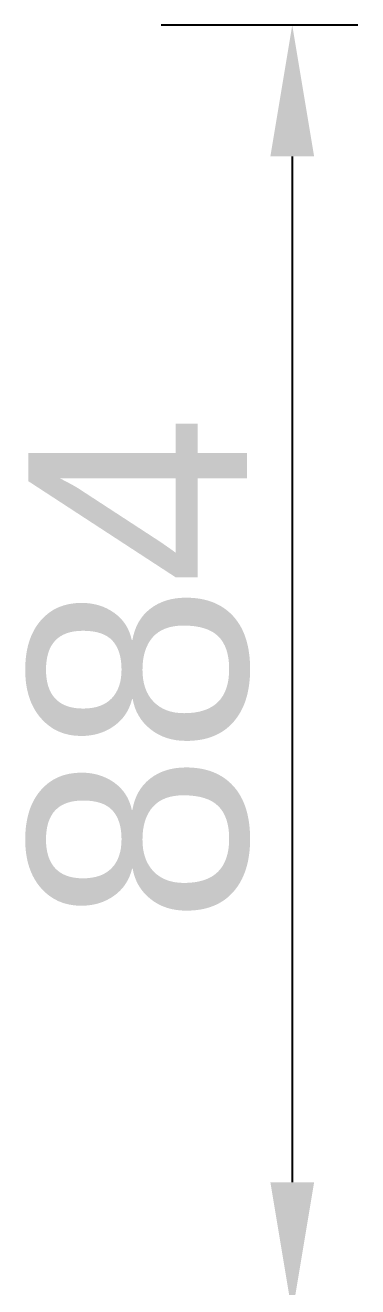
# Model space of a CAD drawing. Header units: millimetres. Extents: x 15382 to 37298, y 7351 to 31127.
# Drawn here: x 24608 to 24837, y 20246 to 21112 of the extents above; entities that cross this region are included whole.
import ezdxf

# ---------------------------------------------------------------- set-up
doc = ezdxf.new("R2010")
doc.units = ezdxf.units.MM
doc.layers.add('标注', color=7, linetype='Continuous')
doc.styles.get("Standard").update_dxf_attribs({"font": 'arial.ttf'})

msp = doc.modelspace()

# ---------------------------------------------------------------- linework, layer by layer
at = {"layer": '标注'}
for p, q in [((24836.629, 21111.664), (24701.656, 21111.664)), ((24791.656, 21021.664), (24791.656, 20317.398))]:
    msp.add_line(p, q, dxfattribs=at)
for points in [[(24776.656, 21021.664), (24806.656, 21021.664), (24791.656, 21111.664)], [(24776.656, 20317.398), (24806.656, 20317.398), (24791.656, 20227.398)]]:
    msp.add_solid(points, dxfattribs=at)

# ---------------------------------------------------------------- texts
at = {"layer": '标注', "insert": (24686.656, 20669.531), "char_height": 150, "attachment_point": 5, "rotation": 90}
msp.add_mtext('884', dxfattribs=at)

doc.saveas('drawing.dxf')
